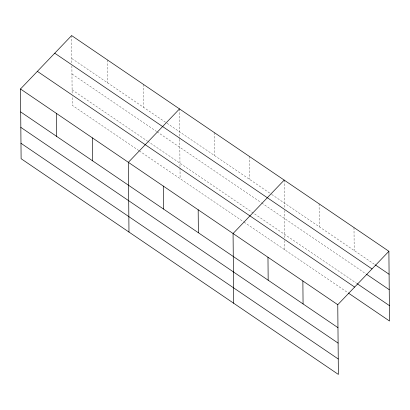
<?xml version="1.0" encoding="UTF-8"?>
<svg xmlns="http://www.w3.org/2000/svg" width="410" height="410" viewBox="0 0 410 410"><rect width="100%" height="100%" fill="white"/><g stroke="black" fill="none" stroke-linecap="round" stroke-linejoin="round"><path stroke-width="0.31" stroke-dasharray="2.05 1.54" d="M71.822 58.527L166.475 122.887M167.003 123.246L271.174 194.073M271.702 194.432L374.817 264.542M71.955 73.964L156.564 131.487M157.091 131.846L261.262 202.678M261.79 203.037L365.961 273.865M72.093 89.862L147.185 140.917M147.713 141.276L356.582 283.295M138.857 150.598L72.232 105.293L72.15 96.037M139.385 150.957L243.555 221.784M244.083 222.143L347.726 292.612M353.994 227.56L354.194 250.52M319.093 203.832L319.293 226.791M284.191 180.103L284.438 208.003M284.458 210.473L284.699 238.102M284.719 240.567L284.801 249.828M249.29 156.374L249.495 179.334M214.394 132.645L214.594 155.605M179.493 108.916L179.754 138.667M179.759 139.282L180.005 167.531M180.01 168.146L180.103 178.642M143.536 84.465L143.736 107.425M107.579 60.019L107.779 82.979M71.622 35.568L71.863 63.468M71.888 65.938L72.129 93.567"/><path stroke-width="0.61" d="M388.89 251.289L337.768 304.707L338.378 374.433L21.11 158.711L20.5 88.985L71.622 35.568L388.89 251.289L389.5 321.015L348.254 292.971M179.493 108.916L128.371 162.329L128.981 232.055M284.191 180.103L233.07 233.515L233.679 303.241M375.345 264.906L389.09 274.254M54.75 53.197L372.024 268.919M366.489 274.223L389.228 289.685M357.11 283.653L389.367 305.583M37.371 71.355L354.64 287.077M20.5 88.985L337.768 304.707M20.7 111.945L337.968 327.667M20.833 127.377L338.106 343.098M20.971 143.274L338.245 359.001M302.872 280.978L303.072 303.938M267.971 257.244L268.171 280.209M198.173 209.787L198.373 232.747M163.272 186.058L163.472 209.018M92.414 137.878L92.614 160.843M56.457 113.432L56.657 136.392"/></g></svg>
